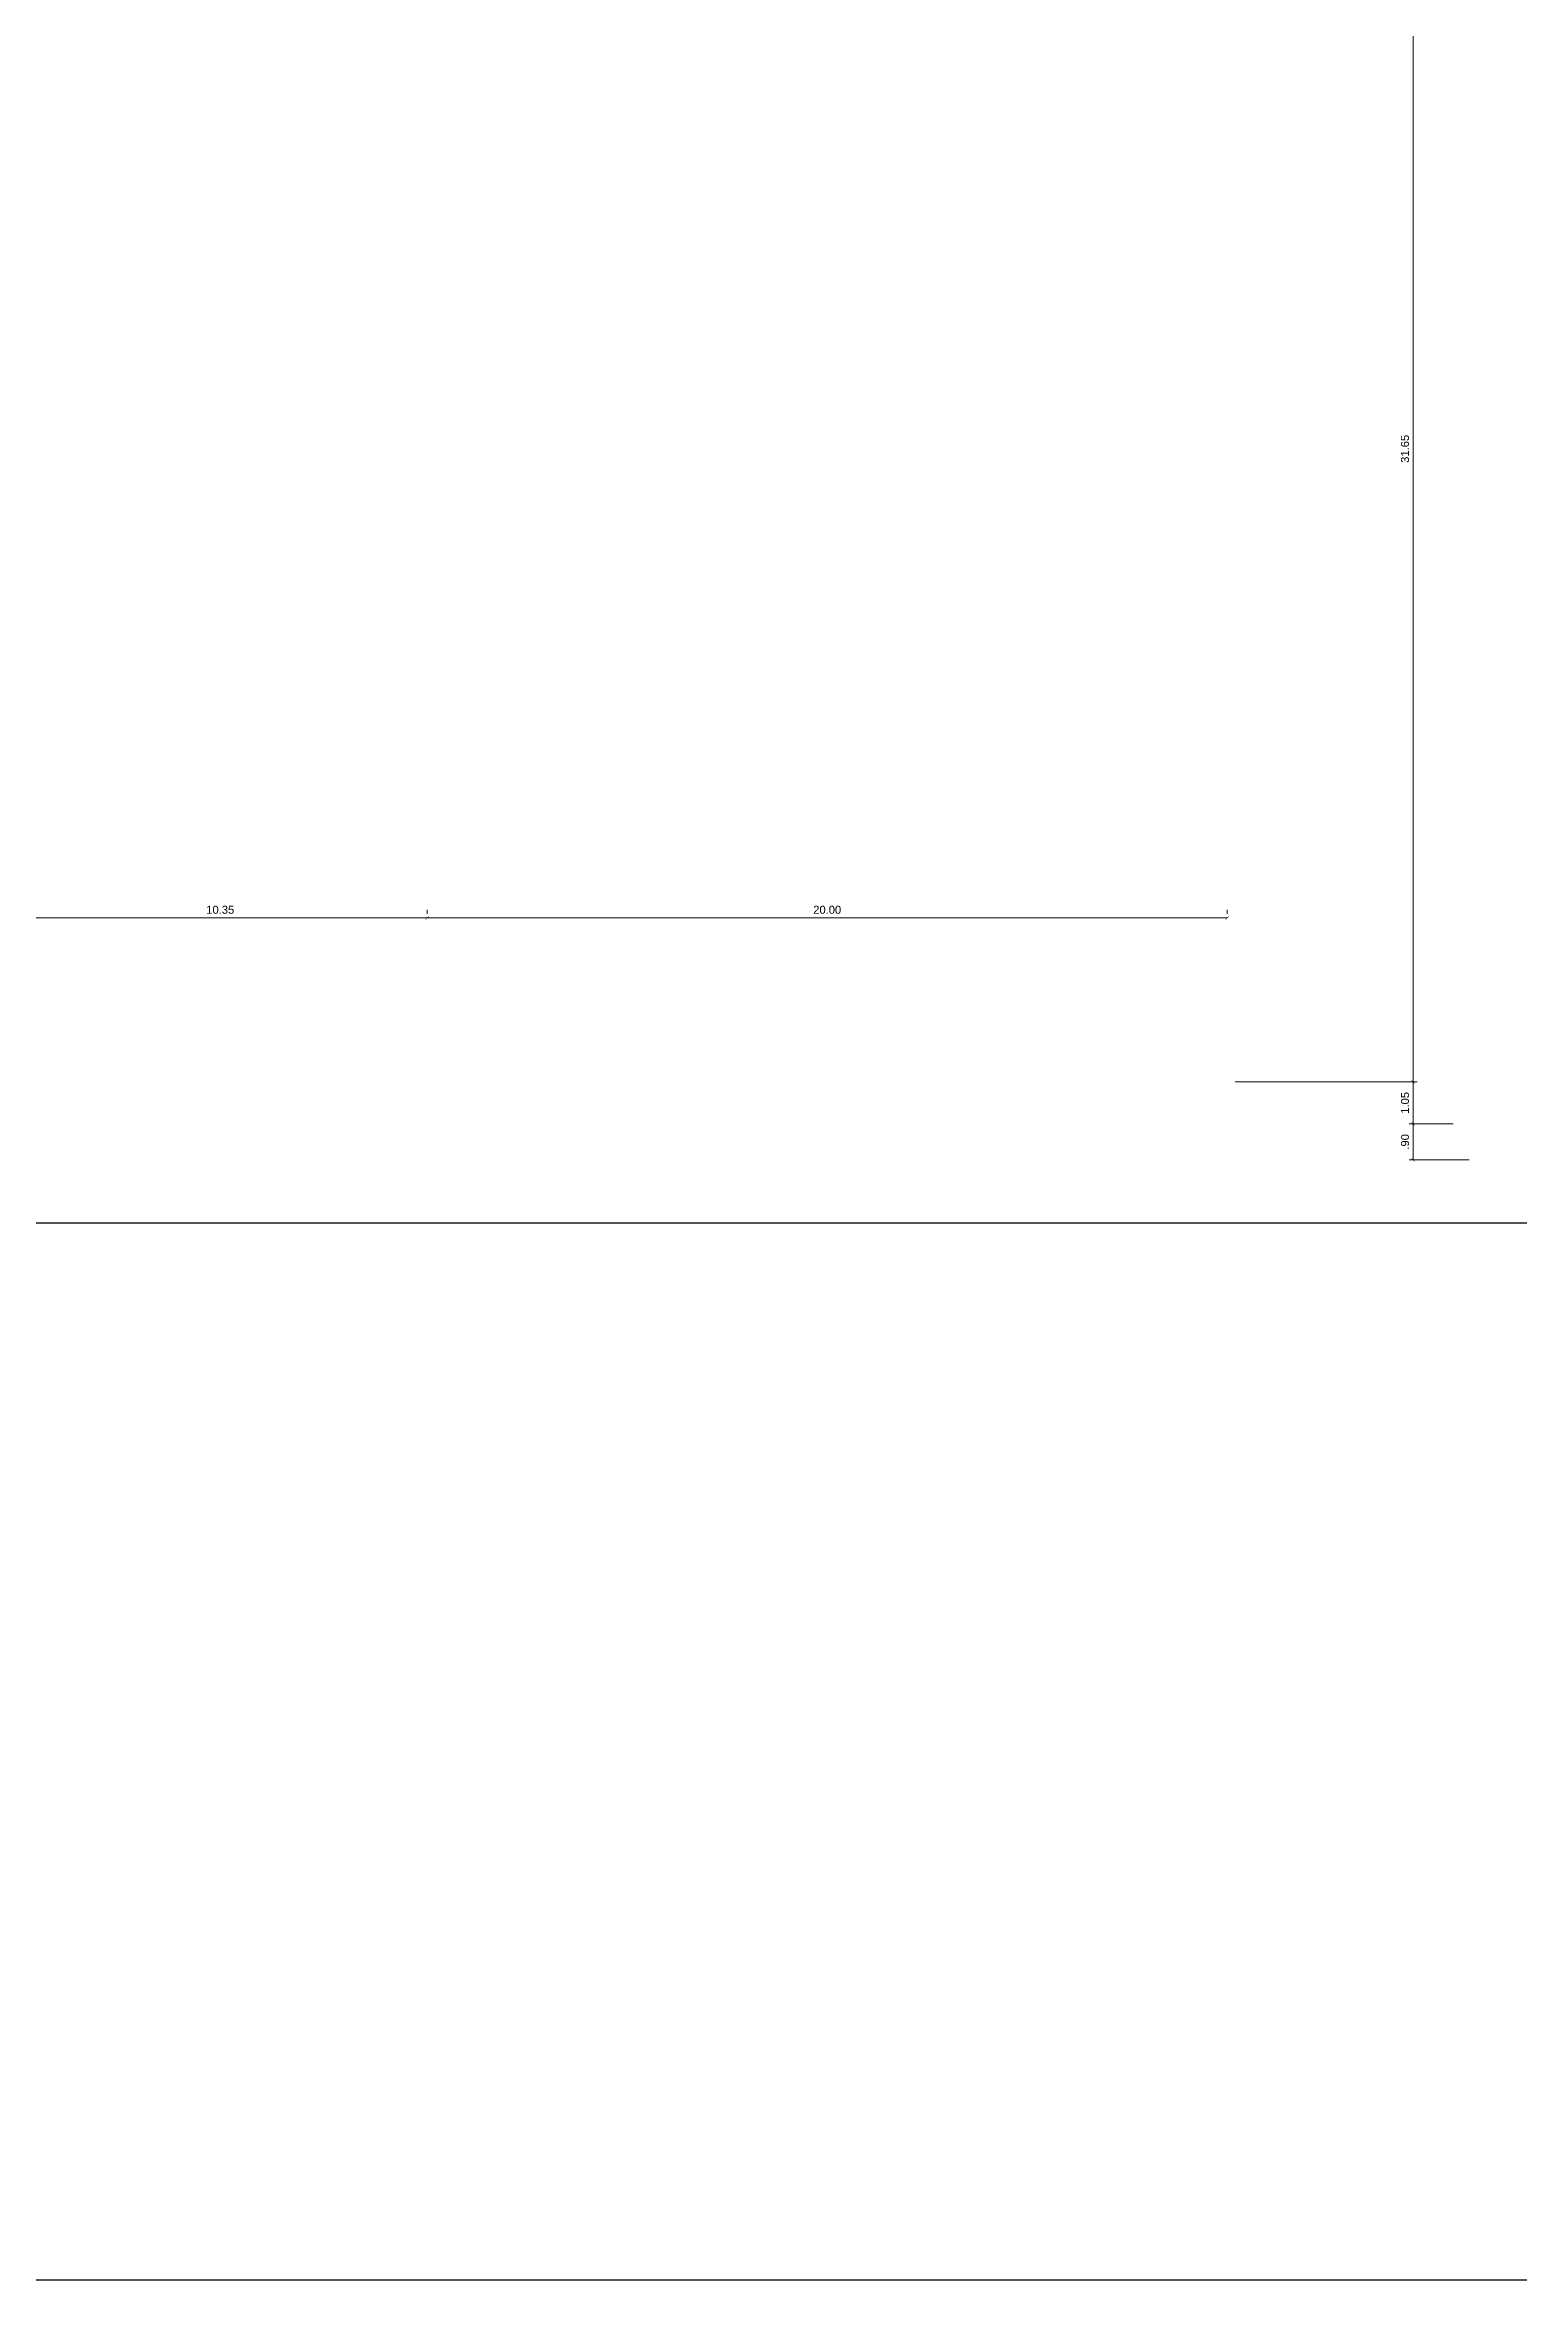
# Model space of a CAD drawing. Header units: metres. Extents: x 2394 to 3264, y 364 to 634.
# Drawn here: x 2527.1 to 2563.9, y 363.8 to 419.7 of the extents above; entities that cross this region are included whole.
import ezdxf

# ---------------------------------------------------------------- set-up
doc = ezdxf.new("R2010")
doc.units = ezdxf.units.M
doc.header["$LTSCALE"] = 5
doc.header["$MEASUREMENT"] = 0
doc.layers.add('2prancha', color=4, linetype='Continuous', lineweight=18)
doc.layers.add('COTA 1 100', color=2, linetype='Continuous')
doc.styles.add('Luana', font='arial.ttf')
doc.dimstyles.new('arial100', dxfattribs={"dimtxt": 0.2, "dimasz": 0.08, "dimexe": 0.1, "dimexo": 0.2, "dimgap": 0.1, "dimtad": 1, "dimzin": 4, "dimdsep": 46, "dimtxsty": 'Luana', "dimblk": 'ARCHTICK', "dimcen": 0, "dimclrd": 7, "dimclre": 7, "dimclrt": 256, "dimadec": 0, "dimazin": 0, "dimtfac": 1, "dimtix": 1, "dimtmove": 0, "dimatfit": 3, "dimldrblk": 'CLOSEDBLANK', "dimfxl": 0, "dimlwd": 5, "dimlwe": 5, "dimarcsym": 0})

# ---------------------------------------------------------------- blocks, each defined once
blk = doc.blocks.new('_ArchTick')
at = {"color": 0, "linetype": 'ByBlock', "const_width": 0.15}
blk.add_lwpolyline([(-0.5, -0.5), (0.5, 0.5)], dxfattribs=at)
blk = doc.blocks.new('*D46')
at = {"layer": 'COTA 1 100', "color": 7, "lineweight": 5}
for p, q in [((2526.297, 399.635), (2526.297, 397.754)), ((2536.647, 398.054), (2536.647, 397.954)), ((2526.297, 397.854), (2536.647, 397.854))]:
    blk.add_line(p, q, dxfattribs=at)
at = {"layer": 'Defpoints', "color": 0}
for p in [(2526.297, 399.835), (2536.647, 397.854), (2536.647, 397.854)]:
    blk.add_point(p, dxfattribs=at)
at = {"layer": 'COTA 1 100', "color": 7, "lineweight": 5, "xscale": 0.08, "yscale": 0.08, "zscale": 0.08, "rotation": 180}
blk.add_blockref('_ArchTick', (2526.297, 397.854), dxfattribs=at)
at = {"layer": 'COTA 1 100', "color": 7, "lineweight": 5, "xscale": 0.08, "yscale": 0.08, "zscale": 0.08}
blk.add_blockref('_ArchTick', (2536.647, 397.854), dxfattribs=at)
at = {"layer": 'COTA 1 100', "insert": (2531.472, 398.056), "char_height": 0.2, "attachment_point": 5, "style": 'Luana'}
blk.add_mtext('10.35', dxfattribs=at)
blk = doc.blocks.new('_ClosedBlank')
at = {"layer": '2prancha', "color": 0, "lineweight": -2}
for p, q in [((-1, 0.17), (0, 0)), ((-1, 0.17), (-1, -0.17)), ((0, 0), (-1, -0.17))]:
    blk.add_line(p, q, dxfattribs=at)
blk = doc.blocks.new('*D47')
at = {"layer": 'COTA 1 100', "color": 7, "lineweight": 5}
for p, q in [((2536.647, 398.054), (2536.647, 397.954)), ((2556.647, 398.054), (2556.647, 397.954)), ((2536.647, 397.854), (2556.647, 397.854))]:
    blk.add_line(p, q, dxfattribs=at)
at = {"layer": 'Defpoints', "color": 0}
for p in [(2536.647, 397.854), (2556.647, 397.854), (2556.647, 397.854)]:
    blk.add_point(p, dxfattribs=at)
at = {"layer": 'COTA 1 100', "color": 7, "lineweight": 5, "xscale": 0.08, "yscale": 0.08, "zscale": 0.08, "rotation": 180}
blk.add_blockref('_ArchTick', (2536.647, 397.854), dxfattribs=at)
at = {"layer": 'COTA 1 100', "color": 7, "lineweight": 5, "xscale": 0.08, "yscale": 0.08, "zscale": 0.08}
blk.add_blockref('_ArchTick', (2556.647, 397.854), dxfattribs=at)
at = {"layer": 'COTA 1 100', "insert": (2546.647, 398.056), "char_height": 0.2, "attachment_point": 5, "style": 'Luana'}
blk.add_mtext('20.00', dxfattribs=at)
blk = doc.blocks.new('*D50')
at = {"layer": 'COTA 1 100', "color": 7, "lineweight": 5}
for p, q in [((2556.842, 425.405), (2561.396, 425.405)), ((2561.296, 425.405), (2561.296, 393.755)), ((2556.847, 393.755), (2561.396, 393.755))]:
    blk.add_line(p, q, dxfattribs=at)
at = {"layer": 'Defpoints', "color": 0}
for p in [(2556.642, 425.405), (2556.647, 393.755), (2561.296, 393.755)]:
    blk.add_point(p, dxfattribs=at)
at = {"layer": 'COTA 1 100', "color": 7, "lineweight": 5, "xscale": 0.08, "yscale": 0.08, "zscale": 0.08}
for p, rotation in [((2561.296, 425.405), 90), ((2561.296, 393.755), 270)]:
    blk.add_blockref('_ArchTick', p, dxfattribs=dict(at, rotation=rotation))
at = {"layer": 'COTA 1 100', "insert": (2561.093, 409.58), "char_height": 0.2, "attachment_point": 5, "rotation": 90, "style": 'Luana'}
blk.add_mtext('31.65', dxfattribs=at)
blk = doc.blocks.new('*D51')
at = {"layer": 'COTA 1 100', "color": 7, "lineweight": 5}
for p, q in [((2556.847, 393.755), (2561.396, 393.755)), ((2561.296, 393.755), (2561.296, 392.705)), ((2562.297, 392.705), (2561.196, 392.705))]:
    blk.add_line(p, q, dxfattribs=at)
at = {"layer": 'Defpoints', "color": 0}
for p in [(2556.647, 393.755), (2561.296, 392.705), (2562.497, 392.705)]:
    blk.add_point(p, dxfattribs=at)
at = {"layer": 'COTA 1 100', "color": 7, "lineweight": 5, "xscale": 0.08, "yscale": 0.08, "zscale": 0.08}
for p, rotation in [((2561.296, 393.755), 90), ((2561.296, 392.705), 270)]:
    blk.add_blockref('_ArchTick', p, dxfattribs=dict(at, rotation=rotation))
at = {"layer": 'COTA 1 100', "insert": (2561.094, 393.23), "char_height": 0.2, "attachment_point": 5, "rotation": 90, "style": 'Luana'}
blk.add_mtext('1.05', dxfattribs=at)
blk = doc.blocks.new('*D52')
at = {"layer": 'COTA 1 100', "color": 7, "lineweight": 5}
for p, q in [((2562.297, 392.705), (2561.196, 392.705)), ((2561.296, 392.705), (2561.296, 391.805)), ((2562.697, 391.805), (2561.196, 391.805))]:
    blk.add_line(p, q, dxfattribs=at)
at = {"layer": 'Defpoints', "color": 0}
for p in [(2562.497, 392.705), (2561.296, 391.805), (2562.897, 391.805)]:
    blk.add_point(p, dxfattribs=at)
at = {"layer": 'COTA 1 100', "color": 7, "lineweight": 5, "xscale": 0.08, "yscale": 0.08, "zscale": 0.08}
for p, rotation in [((2561.296, 392.705), 90), ((2561.296, 391.805), 270)]:
    blk.add_blockref('_ArchTick', p, dxfattribs=dict(at, rotation=rotation))
at = {"layer": 'COTA 1 100', "insert": (2561.094, 392.255), "char_height": 0.2, "attachment_point": 5, "rotation": 90, "style": 'Luana'}
blk.add_mtext('.90', dxfattribs=at)

msp = doc.modelspace()

# ---------------------------------------------------------------- linework, layer by layer
for points in [[(2438.64, 505.664), (2602.564, 505.664), (2602.564, 363.795), (2438.64, 363.795)], [(2569.337, 390.226), (2492.073, 390.226), (2492.073, 473.852), (2569.337, 473.852)]]:
    msp.add_lwpolyline(points, close=True)

# ---------------------------------------------------------------- dimensions: what is measured, and where the dimension line sits
at = {"layer": 'COTA 1 100'}
for base, p1, p2, picture, middle in [((2561.296, 393.755), (2556.642, 425.405), (2556.647, 393.755), '*D50', (2561.093, 409.58)), ((2561.296, 392.705), (2556.647, 393.755), (2562.497, 392.705), '*D51', (2561.094, 393.23)), ((2561.296, 391.805), (2562.497, 392.705), (2562.897, 391.805), '*D52', (2561.094, 392.255))]:
    dim = msp.add_linear_dim(base=base, p1=p1, p2=p2, angle=90, dimstyle='arial100', override={"dimtmove": 1}, dxfattribs=at)
    dim.commit()
    dim.dimension.update_dxf_attribs({"geometry": picture, "text_midpoint": middle})
for base, p1, p2, picture, middle in [((2536.647, 397.854), (2526.297, 399.835), (2536.647, 397.854), '*D46', (2531.472, 398.056)), ((2556.647, 397.854), (2536.647, 397.854), (2556.647, 397.854), '*D47', (2546.647, 398.056))]:
    dim = msp.add_linear_dim(base=base, p1=p1, p2=p2, dimstyle='arial100', override={"dimtmove": 1}, dxfattribs=at)
    dim.commit()
    dim.dimension.update_dxf_attribs({"geometry": picture, "text_midpoint": middle})

doc.saveas('drawing.dxf')
